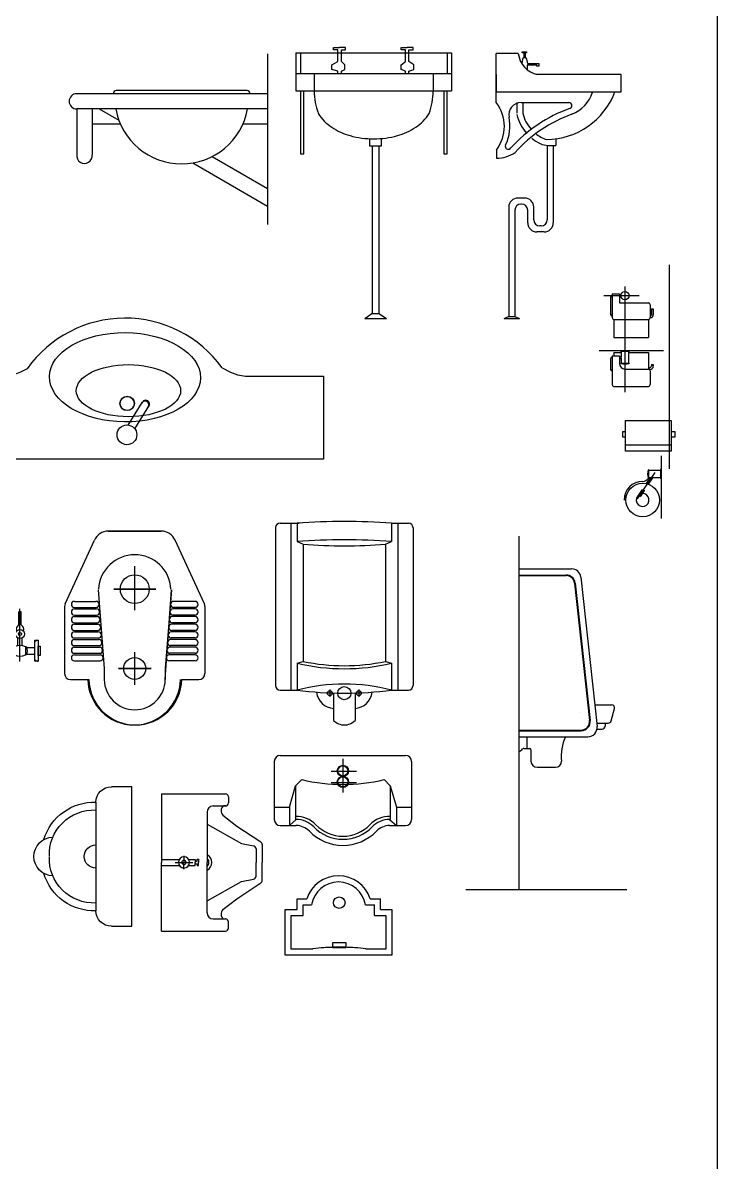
# Model space of a CAD drawing. Extents: x -42728 to 99010, y -18674 to 47645.
# Drawn here: x 54174 to 56448, y 38016 to 41749 of the extents above; entities that cross this region are included whole.
import ezdxf

# ---------------------------------------------------------------- set-up
doc = ezdxf.new("R2010")
doc.units = 0
doc.header["$LTSCALE"] = 100
doc.header["$MEASUREMENT"] = 0
doc.linetypes.add('DASHED', pattern=[0.75, 0.5, -0.25])
doc.layers.get('0').update_dxf_attribs({"linetype": 'CONTINUOUS'})
for name, color, linetype in [('LAYER1', 9, 'CONTINUOUS'), ('OBJ_2D', 7, 'CONTINUOUS'), ('PUB_TEXT', 7, 'CONTINUOUS'), ('活动家具', 7, 'CONTINUOUS')]:
    doc.layers.add(name, color=color, linetype=linetype)
doc.styles.get("Standard").update_dxf_attribs({"font": 'ISOCP'})

# ---------------------------------------------------------------- blocks, each defined once
blk = doc.blocks.new('DK')
at = {"color": 2}
for p, q in [((-70.2, 70), (-70.2, 112.5)), ((-61.6, 112.5), (-70.2, 112.5)), ((-65.9, -50), (-65.9, 122.9)), ((-61.6, 70), (-61.6, 112.5)), ((-152.3, 48.4), (-176.8, 43.2)), ((-78.4, 48.4), (-152.3, 48.4)), ((-152.3, 31.8), (-176.8, 37)), ((-78.4, 31.8), (-152.3, 31.8)), ((-72.8, 1.4), (-72.8, 26.8)), ((-59, 1.4), (-59, 26.8)), ((-86.9, -3.9), (-95.7, -3.9)), ((-95.7, -3.9), (-95.7, -25.8)), ((-86.9, -25.8), (-95.7, -25.8)), ((-85.6, -1.9), (-83.6, -1.9)), ((-85.6, -27.8), (-83.6, -27.8)), ((-83.6, -27.8), (-83.6, -1.9)), ((-45.1, -1.9), (-48.2, -1.9)), ((-48.2, -1.9), (-48.2, -27.8)), ((-45.1, -27.8), (-48.2, -27.8)), ((-43.8, -3.9), (-17.5, -3.9)), ((-43.8, -25.8), (-17.5, -25.8))]:
    blk.add_line(p, q, dxfattribs=at)
for points in [[(-161.3, 40.1, 0.452866), (-201.3, 74.2), (-201.3, 157, 0.30181), (-213.5, 175.5), (-381.1, 246, 0.086096), (-387.8, 247.5), (-606.7, 259.5, 0.254953), (-624, 251.3), (-643.4, 198.9, -0.200373), (-656.5, 190.8, -0.200373)], [(-768.5, 40.1), (-768.5, 75.7, -0.151658), (-759.7, 104, -0.135371), (-656.5, 190.8)], [(-723.3, 40.1), (-723.3, 77.8, -0.263636), (-713.6, 95, -0.095153), (-630, 133.2, -0.126619), (-321.9, 149.5, -0.102878), (-314.5, 146.3, -0.223279), (-253.3, 40.1, -0.223279)], [(-768.5, 40.1), (-768.5, 4.5, 0.151658), (-759.7, -23.8, 0.135371), (-656.5, -110.6)], [(-723.3, 40.1), (-723.3, 2.4, 0.263636), (-713.6, -14.7, 0.095153), (-630, -53, 0.126619), (-321.9, -69.3, 0.102878), (-314.5, -66.1, 0.223279), (-253.3, 40.1, 0.223279)], [(-161.3, 40.1, -0.452866), (-201.3, 6), (-201.3, -76.8, -0.30181), (-213.5, -95.2), (-381.1, -165.7, -0.086096), (-387.8, -167.3), (-606.7, -179.3, -0.254953), (-624, -171), (-643.4, -118.6, 0.200373), (-656.5, -110.6, 0.200373)]]:
    blk.add_lwpolyline(points, format="xyb", dxfattribs=at)
at = {"color": 9}
for points in [[(-609.3, 136.5), (-618.8, 136.5), (-618.8, 241.9), (-609.3, 241.9)], [(-589.3, 141.6), (-598.8, 141.6), (-598.8, 241.9), (-589.3, 241.9)], [(-569.3, 146.8), (-578.8, 146.8), (-578.8, 241.9), (-569.3, 241.9)], [(-549.3, 151), (-558.8, 151), (-558.8, 241.9), (-549.3, 241.9)], [(-529.3, 153.8), (-538.8, 153.8), (-538.8, 241.9), (-529.3, 241.9)], [(-509.3, 157.3), (-518.8, 157.3), (-518.8, 241.9), (-509.3, 241.9)], [(-489.3, 159.3), (-498.8, 159.3), (-498.8, 241.9), (-489.3, 241.9)], [(-469.3, 160.9), (-478.8, 160.9), (-478.8, 241.9), (-469.3, 241.9)], [(-449.3, 161.6), (-458.8, 161.6), (-458.8, 241.9), (-449.3, 241.9)], [(-429.3, 161.6), (-438.8, 161.6), (-438.8, 241.9), (-429.3, 241.9)], [(-409.3, 161.7), (-418.8, 161.7), (-418.8, 241.9), (-409.3, 241.9)], [(-609.3, -56.3), (-618.8, -56.3), (-618.8, -161.7), (-609.3, -161.7)], [(-589.3, -61.3), (-598.8, -61.3), (-598.8, -161.7), (-589.3, -161.7)], [(-569.3, -66.6), (-578.8, -66.6), (-578.8, -161.7), (-569.3, -161.7)], [(-549.3, -70.8), (-558.8, -70.8), (-558.8, -161.7), (-549.3, -161.7)], [(-529.3, -73.6), (-538.8, -73.6), (-538.8, -161.7), (-529.3, -161.7)], [(-509.3, -77.1), (-518.8, -77.1), (-518.8, -161.7), (-509.3, -161.7)], [(-489.3, -79.1), (-498.8, -79.1), (-498.8, -161.7), (-489.3, -161.7)], [(-469.3, -80.6), (-478.8, -80.6), (-478.8, -161.7), (-469.3, -161.7)], [(-449.3, -81.4), (-458.8, -81.4), (-458.8, -161.7), (-449.3, -161.7)], [(-429.3, -81.4), (-438.8, -81.4), (-438.8, -161.7), (-429.3, -161.7)], [(-409.3, -81.5), (-418.8, -81.5), (-418.8, -161.7), (-409.3, -161.7)]]:
    blk.add_lwpolyline(points, close=True, dxfattribs=at)
at = {"color": 2}
for points in [[(-152.3, 31.8), (-144.7, 31.8), (-144.7, 48.4), (-152.3, 48.4)], [(-6.5, -49.4), (-17.5, -49.4), (-17.5, 19.7), (-6.5, 19.7)], [(0, -30.9), (-6.5, -30.9), (-6.5, 0), (0, 0)]]:
    blk.add_lwpolyline(points, close=True, dxfattribs=at)
at = {"color": 2, "linetype": 'DASHED'}
for radius in [20, 15]:
    blk.add_circle((-588.5, 40.1), radius, dxfattribs=at)
at = {"color": 2}
for centre, radius in [((-191.5, 40.1), 20), ((-191.5, 40.1), 15), ((-65.9, 40.1), 15), ((-65.9, 40.1), 5)]:
    blk.add_circle(centre, radius, dxfattribs=at)
for centre, radius, start, end in [((-103, 41.7), 19.4, 159.7781, 184.77), ((-103, 38.5), 19.4, 175.23, 200.2219), ((-97.8, 41.7), 19.4, 159.7781, 184.77), ((-97.8, 38.5), 19.4, 175.23, 200.2219), ((-61.4, 55.9), 16.6, 122.1569, 200.0129), ((-70.4, 55.9), 16.6, 339.9871, 57.8431), ((-65.9, -34.6), 37.1, 61.5007, 118.4993), ((-3, -2.3), 22.3, 99.0141, 130.8935), ((-67.2, -14.9), 22.5, 144.9643, 215.0357), ((-65.9, 4.8), 37.1, 241.5007, 298.4993), ((-63.5, -14.9), 22.5, 324.9643, 35.0357), ((-3, -27.4), 22.3, 229.1065, 260.9859)]:
    blk.add_arc(centre, radius, start, end, dxfattribs=at)
blk = doc.blocks.new('2EAB0000')
at = {"layer": '活动家具', "color": 4, "linetype": 'ByBlock'}
for p, q in [((-66.8, 237.4), (0, 237.4)), ((0, 237.4), (0, -219.8)), ((-117.6, -169), (-117.6, 186.6)), ((0, -219.8), (-66.8, -219.8))]:
    blk.add_line(p, q, dxfattribs=at)
for centre, radius, start, end in [((-66.8, 186.6), 50.8, 90, 180), ((-123.9, 15.2), 171.6, 87.8789, 163.3931), ((-123.9, 15.2), 146.2, 87.8789, 182.1211), ((-257.3, 8.8), 63.5, 91.0707, 268.9293), ((-117.6, 8.8), 38.1, 90, 270), ((-123.9, 2.5), 146.2, 177.8789, 272.1211), ((-123.9, 2.5), 171.6, 196.6069, 272.1211), ((-66.8, -169), 50.8, 180, 270)]:
    blk.add_arc(centre, radius, start, end, dxfattribs=at)
at = {"layer": 'LAYER1', "flags": 9}
for tag in ['XSIZE', 'YSIZE', 'ZSIZE']:
    blk.add_attdef(tag, (0, 0), '', height=0.5, dxfattribs=at)
blk = doc.blocks.new('A$C3A415C49')
at = {"layer": 'OBJ_2D', "xscale": -1, "rotation": 180}
blk.add_blockref('2EAB0000', (320.8, 237.4), dxfattribs=at)
blk = doc.blocks.new('A$C153E1DE5')
for p, q in [((0, 646.7), (0, 129.2)), ((15, 661.7), (77.2, 661.7)), ((50, 661.2), (50, 114.2)), ((70, 661.2), (70, 601)), ((380, 661.2), (380, 601)), ((380, 661.2), (435, 661.2)), ((400, 661.2), (400, 114.2)), ((450, 646.2), (450, 129.2)), ((70, 601), (90, 592.3)), ((360, 592.3), (380, 601)), ((90, 592.3), (90, 208.3)), ((360, 592.3), (360, 208.3)), ((70, 202.6), (90, 208.3)), ((70, 202.6), (70, 114.2)), ((360, 208.3), (380, 202.6)), ((380, 202.6), (380, 114.2)), ((15, 114.2), (70, 114.2)), ((177.9, 116.6), (177.9, 92.6)), ((272.1, 116.6), (272.1, 92.6)), ((380, 114.2), (435, 114.2)), ((190, 104.2), (190, 15.2)), ((260, 104.2), (260, 15.2))]:
    blk.add_line(p, q)
for centre, radius in [((225, 104.2), 21.5), ((177.5, 104.2), 7.81), ((272.5, 104.2), 7.81)]:
    blk.add_circle(centre, radius)
for centre, radius, start, end in [((15, 646.7), 15, 90, 180), ((225, -1520.2), 2186.8, 85.9356, 94.0644), ((435, 646.2), 15, 0, 90), ((225, -1520.2), 2126.8, 85.8207, 94.1793), ((225, 2190.8), 1604.1, 265.1723, 274.8277), ((225, 844.8), 660.6, 256.4304, 283.5696), ((225, 844.8), 650.6, 258.0245, 281.9755), ((15, 129.2), 15, 180, 270), ((225, -476.5), 610.6, 75.2952, 104.7048), ((225, 1310.4), 1206.2, 262.6172, 277.3828), ((435, 129.2), 15, 270, 0), ((192.5, 112.8), 58.4, 185.1741, 267.5005), ((257.5, 112.8), 58.4, 272.4995, 354.8259), ((225, 48), 48, 223.1884, 316.8116)]:
    blk.add_arc(centre, radius, start, end)
blk = doc.blocks.new('A$C62D04860')
for p, q in [((0, 274.5), (0, 85)), ((20, 294.5), (70, 294.5)), ((70, 294.5), (380, 294.5)), ((225, 283.1), (225, 173.7)), ((380, 294.5), (430, 294.5)), ((450, 274.5), (450, 85)), ((187, 243.6), (269.9, 243.6)), ((50, 125), (70, 195)), ((70, 195), (90, 215.4)), ((70, 195), (70, 85)), ((187, 205.5), (269.9, 205.5)), ((360, 215.4), (380, 195)), ((380, 195), (400, 125)), ((380, 195), (380, 85)), ((0, 125), (50, 125)), ((50, 125), (50, 65)), ((400, 125), (450, 125)), ((400, 125), (400, 65)), ((71.9, 85), (50, 65)), ((378.1, 85), (400, 65)), ((20, 65), (71.9, 65)), ((378.1, 65), (430, 65))]:
    blk.add_line(p, q)
for centre, radius in [((225, 243.8), 18.5), ((225, 207.8), 18.5), ((225, 243.8), 16.5), ((225, 207.8), 16.5)]:
    blk.add_circle(centre, radius)
for centre, radius, start, end in [((20, 274.5), 20, 90, 180), ((430, 274.5), 20, 0, 90), ((225, 798.6), 598.6, 256.9661, 283.0339), ((20, 85), 20, 180, 270), ((71.9, 5), 90, 43.979, 91.2401), ((71.9, 5), 80, 43.979, 90), ((378.1, 5), 90, 88.7599, 136.021), ((378.1, 5), 80, 90, 136.021), ((430, 85), 20, 270, 0), ((71.9, 5), 60, 43.979, 90), ((225, 152.7), 152.7, 223.979, 316.021), ((225, 152.7), 132.7, 223.979, 316.021), ((225, 152.7), 122.7, 223.979, 316.021), ((378.1, 5), 60, 90, 136.021)]:
    blk.add_arc(centre, radius, start, end)
blk = doc.blocks.new('A$C47E9110C')
for p, q in [((173.2, 1157.5), (173.2, 0)), ((173.2, 1050), (346.3, 1050)), ((173.2, 1030), (328.3, 1030)), ((173.2, 1028), (328.3, 1028)), ((376.1, 1023.3), (429.6, 533.3)), ((356.2, 1003), (405.3, 553)), ((358.2, 1003.3), (407.3, 553.3)), ((421.7, 605), (477, 605)), ((373.2, 578.7), (373.2, 578.7)), ((373.2, 578.7), (373.2, 578.7)), ((475.6, 552.3), (486.6, 592.3)), ((428.3, 545), (465.9, 545)), ((428.3, 525), (445.8, 525)), ((455.8, 545), (455.8, 535)), ((173.2, 522), (377.4, 522)), ((173.2, 520), (377.4, 520)), ((173.2, 500), (399.7, 500)), ((199.2, 500), (199.2, 462)), ((189.6, 462), (208.2, 462)), ((213.2, 457), (213.2, 420)), ((233.2, 400), (293.2, 400)), ((0, 0), (526.9, 0))]:
    blk.add_line(p, q)
for centre, radius, start, end in [((346.3, 1020), 30, 6.2258, 90), ((328.3, 1000), 30, 6.2258, 90), ((328.3, 1000), 28, 6.2258, 90), ((477, 595), 10, 344.5308, 90), ((377.4, 550), 30, 270, 6.2258), ((377.4, 550), 28, 270, 6.2258), ((399.7, 530), 30, 270, 6.2258), ((445.8, 535), 10, 270, 0), ((465.9, 555), 10, 270, 344.5308), ((471.8, 435.6), 159.4, 156.1635, 185.6173), ((165.7, 477.1), 26.2, 286.5413, 319.8868), ((189.6, 457), 5, 90, 139.8868), ((208.2, 457), 5, 0, 90), ((233.2, 420), 20, 180, 270), ((293.2, 420), 20, 270, 0)]:
    blk.add_arc(centre, radius, start, end)
blk = doc.blocks.new('A$C25DF688E')
for p, q in [((316.6, 635), (143.4, 635)), ((143.4, 635), (316.6, 635)), ((1.8, 396.5), (98, 605.9)), ((458.2, 396.5), (362, 605.9)), ((229.4, 520.2), (229.4, 376.2)), ((110, 442.5), (130, 185)), ((298.8, 445), (161.2, 445)), ((161.2, 445), (298.8, 445)), ((350, 442.5), (330, 185)), ((330, 148.7), (350, 442.5)), ((0, 388.1), (0, 168.7)), ((22.4, 395), (22.4, 395)), ((32.4, 405), (102.9, 405)), ((32.4, 385), (102.9, 385)), ((32.4, 380), (104.9, 380)), ((112.9, 395), (112.9, 395)), ((347.1, 395), (347.1, 395)), ((347.1, 395), (347.1, 395)), ((427.6, 380), (355.1, 380)), ((427.6, 380), (355.1, 380)), ((427.6, 405), (357.1, 405)), ((427.6, 405), (357.1, 405)), ((427.6, 385), (357.1, 385)), ((427.6, 385), (357.1, 385)), ((437.6, 395), (437.6, 395)), ((437.6, 395), (437.6, 395)), ((460, 388.1), (460, 168.7)), ((22.4, 370), (22.4, 370)), ((22.4, 345), (22.4, 345)), ((32.4, 360), (104.9, 360)), ((32.4, 355), (106.8, 355)), ((112.9, 370), (112.9, 370)), ((112.9, 345), (112.9, 345)), ((114.9, 370), (114.9, 370)), ((116.8, 345), (116.8, 345)), ((343.2, 345), (343.2, 345)), ((343.2, 345), (343.2, 345)), ((345.1, 370), (345.1, 370)), ((345.1, 370), (345.1, 370)), ((347.1, 370), (347.1, 370)), ((347.1, 370), (347.1, 370)), ((347.1, 345), (347.1, 345)), ((347.1, 345), (347.1, 345)), ((427.6, 355), (353.2, 355)), ((427.6, 355), (353.2, 355)), ((427.6, 360), (355.1, 360)), ((427.6, 360), (355.1, 360)), ((437.6, 370), (437.6, 370)), ((437.6, 370), (437.6, 370)), ((437.6, 345), (437.6, 345)), ((437.6, 345), (437.6, 345)), ((22.4, 320), (22.4, 320)), ((32.4, 335), (106.8, 335)), ((32.4, 330), (108.7, 330)), ((32.4, 310), (108.7, 310)), ((32.4, 305), (110.7, 305)), ((118.7, 320), (118.7, 320)), ((341.3, 320), (341.3, 320)), ((341.3, 320), (341.3, 320)), ((427.6, 305), (349.3, 305)), ((427.6, 305), (349.3, 305)), ((427.6, 330), (351.3, 330)), ((427.6, 330), (351.3, 330)), ((427.6, 310), (351.3, 310)), ((427.6, 310), (351.3, 310)), ((427.6, 335), (353.2, 335)), ((427.6, 335), (353.2, 335)), ((437.6, 320), (437.6, 320)), ((437.6, 320), (437.6, 320)), ((22.4, 295), (22.4, 295)), ((22.4, 270), (22.4, 270)), ((32.4, 285), (110.7, 285)), ((32.4, 280), (112.6, 280)), ((120.7, 295), (120.7, 295)), ((122.6, 270), (122.6, 270)), ((337.4, 270), (337.4, 270)), ((337.4, 270), (337.4, 270)), ((339.3, 295), (339.3, 295)), ((339.3, 295), (339.3, 295)), ((427.6, 280), (347.4, 280)), ((427.6, 280), (347.4, 280)), ((427.6, 285), (349.3, 285)), ((427.6, 285), (349.3, 285)), ((437.6, 295), (437.6, 295)), ((437.6, 295), (437.6, 295)), ((437.6, 270), (437.6, 270)), ((437.6, 270), (437.6, 270)), ((22.4, 245), (22.4, 245)), ((32.4, 260), (112.6, 260)), ((32.4, 255), (114.6, 255)), ((32.4, 235), (114.6, 235)), ((32.4, 230), (116.5, 230)), ((124.6, 255), (126.5, 230)), ((124.6, 245), (124.6, 245)), ((229.4, 238.4), (229.4, 131.7)), ((335.4, 255), (333.5, 230)), ((335.4, 255), (333.5, 230)), ((335.4, 245), (335.4, 245)), ((335.4, 245), (335.4, 245)), ((427.6, 230), (343.5, 230)), ((427.6, 230), (343.5, 230)), ((427.6, 255), (345.4, 255)), ((427.6, 255), (345.4, 255)), ((427.6, 235), (345.4, 235)), ((427.6, 235), (345.4, 235)), ((427.6, 260), (347.4, 260)), ((427.6, 260), (347.4, 260)), ((437.6, 245), (437.6, 245)), ((437.6, 245), (437.6, 245)), ((22.4, 220), (22.4, 220)), ((32.4, 210), (116.5, 210)), ((126.5, 220), (126.5, 220)), ((333.5, 220), (333.5, 220)), ((333.5, 220), (333.5, 220)), ((427.6, 210), (343.5, 210)), ((427.6, 210), (343.5, 210)), ((437.6, 220), (437.6, 220)), ((437.6, 220), (437.6, 220)), ((130, 185), (130, 148.7)), ((283.3, 185), (176.7, 185)), ((176.7, 185), (283.3, 185)), ((330, 185), (330, 148.7)), ((20, 148.7), (80, 148.7)), ((383.9, 148.7), (440, 148.7))]:
    blk.add_line(p, q)
for centre, radius in [((230, 445), 47.1), ((230, 445), 47.1), ((230, 185), 36)]:
    blk.add_circle(centre, radius)
for centre, radius, start, end in [((143.4, 585), 50, 90, 155.3368), ((316.6, 585), 50, 24.6632, 90), ((230, 438.7), 118.8, 3.0487, 176.9513), ((230, 438.7), 118.8, 3.0487, 176.9513), ((20, 388.1), 20, 155.3368, 180), ((32.4, 395), 10, 90, 180), ((32.4, 395), 10, 180, 270), ((32.4, 370), 10, 90, 180), ((102.9, 395), 10, 0, 90), ((102.9, 395), 10, 270, 0), ((104.9, 370), 10, 0, 90), ((355.1, 370), 10, 90, 180), ((355.1, 370), 10, 90, 180), ((357.1, 395), 10, 90, 180), ((357.1, 395), 10, 90, 180), ((357.1, 395), 10, 180, 270), ((357.1, 395), 10, 180, 270), ((427.6, 395), 10, 0, 90), ((427.6, 395), 10, 0, 90), ((427.6, 395), 10, 270, 0), ((427.6, 395), 10, 270, 0), ((427.6, 370), 10, 0, 90), ((427.6, 370), 10, 0, 90), ((440, 388.1), 20, 0, 24.6632), ((32.4, 370), 10, 180, 270), ((32.4, 345), 10, 90, 180), ((32.4, 345), 10, 180, 270), ((104.9, 370), 10, 270, 0), ((106.8, 345), 10, 0, 90), ((106.8, 345), 10, 270, 0), ((353.2, 345), 10, 90, 180), ((353.2, 345), 10, 90, 180), ((353.2, 345), 10, 180, 270), ((353.2, 345), 10, 180, 270), ((355.1, 370), 10, 180, 270), ((355.1, 370), 10, 180, 270), ((427.6, 370), 10, 270, 0), ((427.6, 370), 10, 270, 0), ((427.6, 345), 10, 0, 90), ((427.6, 345), 10, 0, 90), ((427.6, 345), 10, 270, 0), ((427.6, 345), 10, 270, 0), ((32.4, 320), 10, 90, 180), ((32.4, 320), 10, 180, 270), ((32.4, 295), 10, 90, 180), ((108.7, 320), 10, 0, 90), ((108.7, 320), 10, 270, 0), ((110.7, 295), 10, 0, 90), ((349.3, 295), 10, 90, 180), ((349.3, 295), 10, 90, 180), ((351.3, 320), 10, 90, 180), ((351.3, 320), 10, 90, 180), ((351.3, 320), 10, 180, 270), ((351.3, 320), 10, 180, 270), ((427.6, 320), 10, 0, 90), ((427.6, 320), 10, 0, 90), ((427.6, 320), 10, 270, 0), ((427.6, 320), 10, 270, 0), ((427.6, 295), 10, 0, 90), ((427.6, 295), 10, 0, 90), ((32.4, 295), 10, 180, 270), ((32.4, 270), 10, 90, 180), ((32.4, 270), 10, 180, 270), ((110.7, 295), 10, 270, 0), ((112.6, 270), 10, 0, 90), ((112.6, 270), 10, 270, 0), ((347.4, 270), 10, 90, 180), ((347.4, 270), 10, 90, 180), ((347.4, 270), 10, 180, 270), ((347.4, 270), 10, 180, 270), ((349.3, 295), 10, 180, 270), ((349.3, 295), 10, 180, 270), ((427.6, 295), 10, 270, 0), ((427.6, 295), 10, 270, 0), ((427.6, 270), 10, 0, 90), ((427.6, 270), 10, 0, 90), ((427.6, 270), 10, 270, 0), ((427.6, 270), 10, 270, 0), ((32.4, 245), 10, 90, 180), ((32.4, 245), 10, 180, 270), ((32.4, 220), 10, 90, 180), ((114.6, 245), 10, 0, 90), ((114.6, 245), 10, 270, 0), ((116.5, 220), 10, 0, 90), ((343.5, 220), 10, 90, 180), ((343.5, 220), 10, 90, 180), ((345.4, 245), 10, 90, 180), ((345.4, 245), 10, 90, 180), ((345.4, 245), 10, 180, 270), ((345.4, 245), 10, 180, 270), ((427.6, 245), 10, 0, 90), ((427.6, 245), 10, 0, 90), ((427.6, 245), 10, 270, 0), ((427.6, 245), 10, 270, 0), ((427.6, 220), 10, 0, 90), ((427.6, 220), 10, 0, 90), ((32.4, 220), 10, 180, 270), ((116.5, 220), 10, 270, 0), ((343.5, 220), 10, 180, 270), ((343.5, 220), 10, 180, 270), ((427.6, 220), 10, 270, 0), ((427.6, 220), 10, 270, 0), ((20, 168.7), 20, 180, 270), ((440, 168.7), 20, 270, 0), ((228, 152), 152, 181.252, 358.748), ((232, 152), 152, 181.252, 358.748), ((230, 150), 100, 180.775, 359.225), ((230, 150), 100, 180.775, 359.225)]:
    blk.add_arc(centre, radius, start, end)
blk = doc.blocks.new('A$C4F313174')
for p, q in [((0, 0), (0, 150)), ((0, 150), (39.4, 150)), ((39.4, 150), (39.4, 184.5)), ((39.4, 184.5), (70.8, 184.5)), ((59.4, 130), (59.4, 164.5)), ((59.4, 164.5), (86.4, 164.5)), ((59.4, 164.5), (70.8, 164.5)), ((263.6, 164.5), (292.4, 164.5)), ((279.2, 184.5), (312.4, 184.5)), ((292.4, 130), (292.4, 164.5)), ((312.4, 150), (312.4, 184.5)), ((312.4, 150), (350, 150)), ((350, 150), (350, 0)), ((20, 130), (39.4, 130)), ((20, 130), (59.4, 130)), ((20, 20), (20, 130)), ((292.4, 130), (330, 130)), ((330, 130), (330, 20)), ((155.8, 40.9), (155.8, 25.6)), ((200, 40.9), (155.8, 40.9)), ((200, 25.6), (200, 40.9)), ((89, 20), (20, 20)), ((155.8, 25.6), (200, 25.6)), ((330, 20), (267, 20)), ((350, 0), (0, 0))]:
    blk.add_line(p, q)
blk.add_circle((177.5, 171.9), 18.8)
for centre, radius, start, end in [((175, 150), 109.8, 18.293, 161.707), ((175, 150), 89.8, 9.2676, 170.7324), ((116.5, -140.7), 163, 98.9209, 99.702), ((153.3, -374.9), 400.1, 93.7201, 98.9209), ((178, -755.7), 781.7, 90, 93.7201), ((178, -755.7), 781.7, 86.2799, 90), ((202.8, -374.9), 400.1, 81.0791, 86.2799), ((239.5, -140.7), 163, 80.298, 81.0791)]:
    blk.add_arc(centre, radius, start, end)
blk = doc.blocks.new('A$C35F86EFA')
for p, q in [((929.4, 300), (957, 285)), ((0, 0), (0, 272.2)), ((0, 272.2), (218.7, 272.2)), ((957, 285), (979.4, 277.1)), ((979.4, 277.1), (1005.7, 272.3)), ((1007.5, 272.2), (1261.1, 272.2)), ((1261.1, 272.2), (1261.1, 0)), ((622.3, 111.7), (668, 186.3)), ((643.8, 100.1), (689.1, 173.9)), ((1261.1, 0), (0, 0))]:
    blk.add_line(p, q)
at = {"extrusion": (0, 0, -1)}
for p, q in [((247.3, 277.2), (220.5, 272.3)), ((269.6, 284.9), (247.3, 277.2)), ((291.3, 296.7), (269.6, 284.9))]:
    blk.add_line(p, q, dxfattribs=at)
for centre, radius in [((618, 182.8), 23.3), ((619.1, 183), 23.3), ((617.8, 80.1), 32.5)]:
    blk.add_circle(centre, radius)
for centre, radius, start, end in [((611.5, 70.2), 392.2, 35.8637, 144.7285), ((218.7, 282.2), 10, 270, 280.2422), ((1007.5, 282.2), 10, 259.648, 270), ((677.4, 178.2), 12.4, 317.0247, 157.527), ((679.2, 180.8), 12.4, 317.0247, 157.527)]:
    blk.add_arc(centre, radius, start, end)
for centre, major_axis, ratio in [((611.3, 268.7), (-247.4, 2), 0.591224), ((622.8, 224.7), (-170.8, 0), 0.5)]:
    blk.add_ellipse(centre, major_axis=major_axis, ratio=ratio)
blk = doc.blocks.new('A$C73C55CE6')
for p, q in [((650, 558.8), (650, 0)), ((650, 428.4), (25, 428.4)), ((144.3, 428.4), (144.3, 428.4)), ((582.8, 438.4), (154.3, 438.4)), ((650, 378.4), (25, 378.4)), ((25, 378.4), (25, 228.4)), ((75, 378.4), (75, 228.4)), ((98.4, 378.4), (162.8, 341.2)), ((168, 328.4), (75, 328.4)), ((650, 328.4), (569, 328.4)), ((404.9, 201.4), (650, 59.9)), ((468.5, 222.4), (650, 117.6))]:
    blk.add_line(p, q)
for centre, radius, start, end in [((25, 403.4), 25, 90, 270), ((154.3, 428.4), 10, 90, 180), ((582.8, 428.4), 10, 0, 90), ((368.5, 418), 219.6, 190.3889, 349.6111), ((50, 225.2), 25.2, 172.875, 7.125)]:
    blk.add_arc(centre, radius, start, end)
blk = doc.blocks.new('A$C31F82290')
for p, q in [((0, 870.5), (510, 870.5)), ((0, 870.5), (0, 745.7)), ((15, 870.5), (15, 802.6)), ((123.7, 888.2), (143.3, 888.2)), ((123.7, 880.1), (123.7, 888.2)), ((137.7, 880.1), (123.7, 880.1)), ((137.7, 842.6), (137.7, 880.1)), ((162.9, 888.2), (143.3, 888.2)), ((148.9, 842.6), (148.9, 880.1)), ((148.9, 880.1), (162.9, 880.1)), ((162.9, 880.1), (162.9, 888.2)), ((344.5, 888.2), (364.1, 888.2)), ((344.5, 880.1), (344.5, 888.2)), ((358.5, 880.1), (344.5, 880.1)), ((358.5, 842.6), (358.5, 880.1)), ((383.6, 888.2), (364.1, 888.2)), ((369.7, 842.6), (369.7, 880.1)), ((369.7, 880.1), (383.6, 880.1)), ((383.6, 880.1), (383.6, 888.2)), ((495, 870.5), (495, 802.6)), ((510, 870.5), (510, 745.7)), ((118.1, 831.8), (137.7, 842.6)), ((118.1, 815.7), (118.1, 831.8)), ((160.1, 831.8), (148.9, 842.6)), ((160.1, 815.7), (160.1, 831.8)), ((344.5, 831.8), (358.5, 842.6)), ((344.5, 815.7), (344.5, 831.8)), ((386.4, 831.8), (369.7, 842.6)), ((386.4, 815.7), (386.4, 831.8)), ((0, 802.6), (510, 802.6)), ((60.2, 802.6), (60.2, 745.7)), ((137.7, 810.4), (118.1, 815.7)), ((137.7, 802.6), (137.7, 810.4)), ((148.9, 810.4), (160.1, 815.7)), ((148.9, 802.6), (148.9, 810.4)), ((358.5, 810.4), (344.5, 815.7)), ((358.5, 802.6), (358.5, 810.4)), ((369.7, 810.4), (386.4, 815.7)), ((369.7, 802.6), (369.7, 810.4)), ((449.8, 802.6), (449.8, 745.7)), ((0, 745.7), (510, 745.7)), ((14.7, 745.7), (14.7, 539.3)), ((25.9, 539.3), (25.9, 745.7)), ((484.3, 745.7), (484.3, 539.3)), ((495.4, 539.3), (495.4, 745.7)), ((241.1, 587.6), (241.1, 566.2)), ((241.1, 566.2), (280.2, 566.2)), ((249.5, 566.2), (249.5, 16.1)), ((271.9, 566.2), (271.9, 16.1)), ((280.2, 566.2), (280.2, 587.6)), ((14.7, 539.3), (25.9, 539.3)), ((484.3, 539.3), (495.4, 539.3)), ((226.1, 0), (249, 16.1)), ((226.1, 0), (297, 0)), ((249, 16.1), (271.9, 16.1)), ((271.9, 16.1), (297, 0))]:
    blk.add_line(p, q)
for centre, radius, start, end in [((267.7, 745.2), 207.5, 179.884, 200.6424), ((242.3, 745.2), 207.5, 339.3576, 0.116), ((199.7, 750.4), 148.5, 211.8125, 236.2677), ((310.3, 750.4), 148.5, 303.7323, 328.1875), ((233.1, 800.4), 208.6, 236.2677, 254.5394), ((255, 879.5), 290.7, 254.5394, 270), ((255, 879.5), 290.7, 270, 285.4606), ((276.9, 800.4), 208.6, 285.4606, 303.7323)]:
    blk.add_arc(centre, radius, start, end)
blk = doc.blocks.new('A$C5DD32F9A')
for p, q in [((72.7, 868.7), (0, 868.7)), ((0, 742.6), (0, 868.7)), ((85.1, 873.6), (99.8, 873.6)), ((85.1, 870.1), (85.1, 873.6)), ((91.5, 870.1), (85.1, 870.1)), ((91.5, 854.2), (91.5, 870.1)), ((95.2, 870.1), (95.2, 854.2)), ((99.8, 870.1), (95.2, 870.1)), ((99.8, 873.6), (99.8, 870.1)), ((85.1, 836.7), (88.8, 854.2)), ((88.8, 854.2), (91.5, 854.2)), ((95.2, 854.2), (97.9, 854.2)), ((97.9, 854.2), (103.2, 835.9)), ((133.4, 830.6), (102.2, 830.6)), ((102.2, 830.6), (102.2, 817.4)), ((103.2, 835.9), (139.8, 835.9)), ((133.4, 827.1), (133.4, 830.6)), ((139.8, 827.1), (133.4, 827.1)), ((139.8, 835.9), (139.8, 827.1)), ((0, 800.1), (0, 742.6)), ((410, 800.1), (132.8, 800.1)), ((410, 742.6), (410, 800.1)), ((0, 742.6), (410, 742.6)), ((0, 707.7), (0, 742.6)), ((67.3, 707.7), (67.3, 672.9)), ((81.7, 707.7), (238.1, 707.7)), ((87.3, 707.7), (87.3, 672.9)), ((167.2, 567.4), (167.2, 323.7)), ((170.5, 567.4), (195.4, 567.4)), ((187.2, 567.4), (187.2, 313.7)), ((195.4, 588.6), (195.4, 567.4)), ((0.8, 552.1), (0.8, 525.1)), ((93.4, 395), (71.4, 395)), ((83.4, 375), (81.4, 375)), ((41.4, 365), (41.4, 7.3)), ((61.4, 355), (61.4, 7.2)), ((103.4, 313.7), (103.4, 355)), ((123.4, 323.7), (123.4, 365)), ((147.2, 303.7), (143.4, 303.7)), ((157.2, 283.7), (133.4, 283.7)), ((26.3, 0), (40.9, 7.3)), ((40.9, 7.3), (61.3, 7.3)), ((61.3, 7.3), (76.4, 0)), ((26.3, 0), (76.4, 0))]:
    blk.add_line(p, q)
for centre, radius, start, end in [((150.5, 876.2), 78.2, 185.5079, 259.2503), ((162, 829.7), 243.4, 270.8243, 339.0393), ((205.5, 777), 115.7, 291.6189, 342.4849), ((-100.4, 629.4), 127.4, 322.6403, 37.9596), ((81.7, 667.7), 40, 90, 191.077), ((400.2, 243.2), 472.6, 109.6291, 138.269), ((205.7, 701.3), 121.8, 193.4571, 221.841), ((238.1, 697.7), 10, 289.6291, 90), ((-102.2, 631.7), 147.4, 334.6811, 11.077), ((400.2, 243.2), 452.6, 109.6291, 138.269), ((205.7, 701.3), 141.8, 193.4571, 221.841), ((205.7, 701.3), 121.8, 231.3944, 250.6955), ((40, 564.4), 10, 154.6811, 318.269), ((205.7, 701.3), 141.8, 231.3944, 244.4954), ((170.5, 627.4), 60, 244.4954, 270), ((-0.5, 637), 111.9, 270.677, 304.2121), ((71.4, 365), 30, 90, 180), ((81.4, 355), 20, 90, 180), ((83.4, 355), 20, 360, 90), ((93.4, 365), 30, 360, 90), ((133.4, 313.7), 30, 180, 270), ((143.4, 323.7), 20, 180, 270), ((147.2, 323.7), 20, 270, 0), ((157.2, 313.7), 30, 270, 0)]:
    blk.add_arc(centre, radius, start, end)
blk = doc.blocks.new('A$C2DFE1DC6')
for p, q in [((229.9, 163.1), (229.9, 831.5)), ((84.3, 760.9), (84.3, 413.7)), ((14.7, 730.5), (131.3, 730.5)), ((37.3, 725.5), (37.3, 668.4)), ((42.3, 736.5), (66.3, 736.5)), ((42.3, 736.5), (42.3, 658.3)), ((42.3, 730.5), (42.3, 730.5)), ((66.3, 736.5), (66.3, 706.5)), ((66.3, 734.1), (71.3, 734.1)), ((66.3, 726.9), (71.3, 726.9)), ((66.3, 706.5), (161.3, 706.5)), ((167.3, 700.5), (167.3, 658.5)), ((171.3, 687.5), (171.3, 668.4)), ((171.3, 687.5), (177.3, 687.5)), ((177.3, 687.5), (177.3, 668.3)), ((42.3, 663.5), (42.3, 663.5)), ((48.3, 652.5), (48.3, 593.5)), ((48.3, 652.5), (161.3, 652.5)), ((161.3, 652.5), (161.3, 593.5)), ((167.3, 664.5), (167.3, 664.5)), ((167.3, 658.5), (167.3, 658.5)), ((48.3, 593.5), (161.3, 593.5)), ((0, 551.1), (211, 551.1)), ((37.3, 523.8), (37.3, 488.8)), ((42.3, 533.1), (42.3, 439.1)), ((42.3, 533.1), (66.3, 533.1)), ((42.3, 528.8), (42.3, 528.8)), ((48.3, 544.1), (48.3, 533.1)), ((48.3, 544.1), (72.3, 544.1)), ((66.3, 533.1), (66.3, 508.1)), ((66.3, 530.1), (72.3, 530.1)), ((66.3, 524.1), (72.3, 524.1)), ((69.3, 551.1), (69.3, 548.1)), ((69.3, 548.1), (99.3, 548.1)), ((72.3, 548.1), (72.3, 530.1)), ((72.3, 524.1), (72.3, 509.1)), ((96.3, 548.1), (96.3, 509.1)), ((96.3, 544.1), (161.3, 544.1)), ((99.3, 551.1), (99.3, 548.1)), ((161.3, 544.1), (161.3, 490.1)), ((70.8, 509.1), (70.8, 508.1)), ((70.8, 509.1), (97.8, 509.1)), ((70.8, 508.1), (97.8, 508.1)), ((84.3, 490.1), (161.3, 490.1)), ((97.8, 509.1), (97.8, 508.1)), ((161.3, 494.1), (165.3, 494.1)), ((171.3, 505.1), (171.3, 500.1)), ((171.3, 505.1), (177.3, 505.1)), ((177.3, 505.1), (177.3, 500.1)), ((42.3, 483.8), (42.3, 483.8)), ((167.3, 484.1), (167.3, 439.1)), ((48.3, 433.1), (161.3, 433.1)), ((85.7, 221.1), (85.7, 321.1)), ((85.7, 321.1), (235.7, 321.1)), ((235.7, 321.1), (235.7, 221.1)), ((85.7, 284.1), (76.5, 284.1)), ((76.5, 284.1), (76.5, 268.1)), ((76.5, 268.1), (85.7, 268.1)), ((248.3, 284.1), (235.7, 284.1)), ((235.7, 268.1), (248.3, 268.1)), ((248.3, 268.1), (248.3, 284.1)), ((235.7, 241.1), (85.7, 241.1)), ((235.7, 221.1), (85.7, 221.1)), ((203.3, 206), (203.3, 0)), ((125.9, 64.3), (183.2, 151.3)), ((160.3, 159.4), (160.3, 132.4)), ((161.3, 159.4), (160.3, 159.4)), ((161.3, 159.4), (161.3, 132.4)), ((200.3, 157.9), (161.3, 157.9)), ((203.3, 160.9), (200.3, 160.9)), ((200.3, 160.9), (200.3, 130.9)), ((154.7, 114.5), (167.5, 133.9)), ((161.3, 132.4), (160.3, 132.4)), ((200.3, 133.9), (161.3, 133.9)), ((161.7, 112.3), (175.9, 133.9)), ((203.3, 130.9), (200.3, 130.9)), ((131.2, 78.7), (142.3, 95.6)), ((137, 74.8), (148.1, 91.6)), ((142.3, 95.6), (148.1, 91.6))]:
    blk.add_line(p, q)
for centre, radius in [((84.3, 730.5), 13.5), ((142.3, 60.9), 55)]:
    blk.add_circle(centre, radius)
for centre, radius, start, end in [((42.3, 725.5), 5, 90, 180), ((161.3, 700.5), 6, 0, 90), ((42.3, 668.5), 5, 180, 270), ((48.3, 658.5), 6, 180, 270), ((161.3, 658.5), 6, 270, 0), ((167.3, 668.5), 4, 270, 0), ((167.3, 668.5), 10, 270, 0), ((42.3, 523.8), 5, 90, 180), ((66.6, 527.1), 6.45, 332.2713, 27.7287), ((42.3, 488.8), 5, 180, 270), ((84.3, 508.1), 18, 180, 270), ((84.3, 553.6), 47.4, 253.4604, 286.5396), ((161.3, 484.1), 6, 0, 90), ((165.3, 500.1), 6, 270, 0), ((165.3, 500.1), 12, 272.2164, 0), ((48.3, 439.1), 6, 180, 270), ((161.3, 439.1), 6, 270, 0), ((205.8, 145.9), 47.4, 163.4604, 196.5396), ((142.3, 60.9), 61, 90, 180), ((141.7, 145.4), 23.5, 271.4958, 326.419), ((142.3, 60.9), 21, 122.0363, 91.7967), ((134.1, 76.8), 3.5, 146.6312, 326.6312)]:
    blk.add_arc(centre, radius, start, end)
blk = doc.blocks.new('A$C4B096378')
for p, q in [((0, 450), (0, 225)), ((0, 450), (210, 450)), ((220, 440), (220, 420)), ((150, 390), (150, 225)), ((170, 410), (210, 410)), ((201.6, 379.5), (246.9, 343.7)), ((211.6, 410.1), (204, 410.3)), ((150, 350.6), (262.7, 287.4)), ((246.9, 343.7), (325.5, 292.3)), ((262.7, 287.4), (302, 279.5)), ((310, 269.7), (310, 225)), ((330, 283.9), (330, 225)), ((0, 235), (58.8, 235)), ((0, 0), (0, 225)), ((45.3, 225), (102.9, 225)), ((74.1, 246.8), (74.1, 225)), ((74.1, 203.2), (74.1, 225)), ((89.4, 235), (110.5, 235)), ((109.8, 229.2), (116.8, 229.2)), ((110.5, 235), (110.5, 225)), ((110.5, 215), (110.5, 225)), ((116.8, 229.2), (116.8, 235.5)), ((116.8, 235.5), (121.3, 235.5)), ((121.3, 235.5), (121.3, 225)), ((121.3, 214.5), (121.3, 225)), ((150, 60), (150, 225)), ((310, 180.3), (310, 225)), ((330, 166.1), (330, 225)), ((0, 215), (58.8, 215)), ((89.4, 215), (110.5, 215)), ((109.8, 220.8), (116.8, 220.8)), ((116.8, 220.8), (116.8, 214.5)), ((116.8, 214.5), (121.3, 214.5)), ((150, 99.4), (262.7, 162.6)), ((246.9, 106.3), (325.5, 157.7)), ((262.7, 162.6), (302, 170.5)), ((201.6, 70.5), (246.9, 106.3)), ((170, 40), (210, 40)), ((211.6, 39.9), (204, 39.7)), ((220, 10), (220, 30)), ((0, 0), (210, 0))]:
    blk.add_line(p, q)
for centre, radius, start, end in [((210, 440), 10, 0, 90), ((210, 420), 10, 270, 0), ((170, 390), 20, 90, 180), ((215.5, 393.9), 20, 125.0326, 226.0263), ((300, 269.7), 10, 0, 78.664), ((320, 283.9), 10, 0, 56.8062), ((74.1, 225), 18.3, 0, 180), ((74.1, 225), 18.3, 180, 0), ((74.1, 225), 7.07, 0, 180), ((74.1, 225), 7.07, 180, 0), ((137.6, 225), 28.1, 0, 63.8926), ((137.6, 225), 18.1, 0, 46.9196), ((137.6, 225), 18.1, 313.0804, 0), ((137.6, 225), 28.1, 296.1074, 0), ((300, 180.3), 10, 281.336, 0), ((320, 166.1), 10, 303.1938, 0), ((170, 60), 20, 180, 270), ((215.5, 56.1), 20, 133.9737, 234.9674), ((210, 30), 10, 0, 90), ((210, 10), 10, 270, 0)]:
    blk.add_arc(centre, radius, start, end)

msp = doc.modelspace()

# ---------------------------------------------------------------- linework, layer by layer
msp.add_line((56448.48597, 46309.43498), (56448.48597, 32102.82767))

# ---------------------------------------------------------------- block references
for name, p in [('A$C31F82290', (55068.51893, 40779.74741)), ('A$C73C55CE6', (54325.85004, 41088.14695)), ('A$C5DD32F9A', (55724.3823, 40779.74741)), ('A$C2DFE1DC6', (56061.95925, 40124.39844)), ('A$C35F86EFA', (53897.34531, 40318.75021)), ('A$C153E1DE5', (55002.16879, 39448.26305)), ('A$C25DF688E', (54310.74646, 39448.26304)), ('A$C47E9110C', (55625.39363, 38909.61385)), ('A$C62D04860', (54997.54504, 39053.77795)), ('A$C4B096378', (54627.90772, 38772.86832)), ('A$C4F313174', (55033.10277, 38694.15421))]:
    msp.add_blockref(name, p)
at = {"layer": 'PUB_TEXT', "color": 3}
for name, p in [('DK', (54230.73297, 39706.29855)), ('A$C3A415C49', (54210.33476, 38788.74367))]:
    msp.add_blockref(name, p, dxfattribs=at)

doc.saveas('drawing.dxf')
